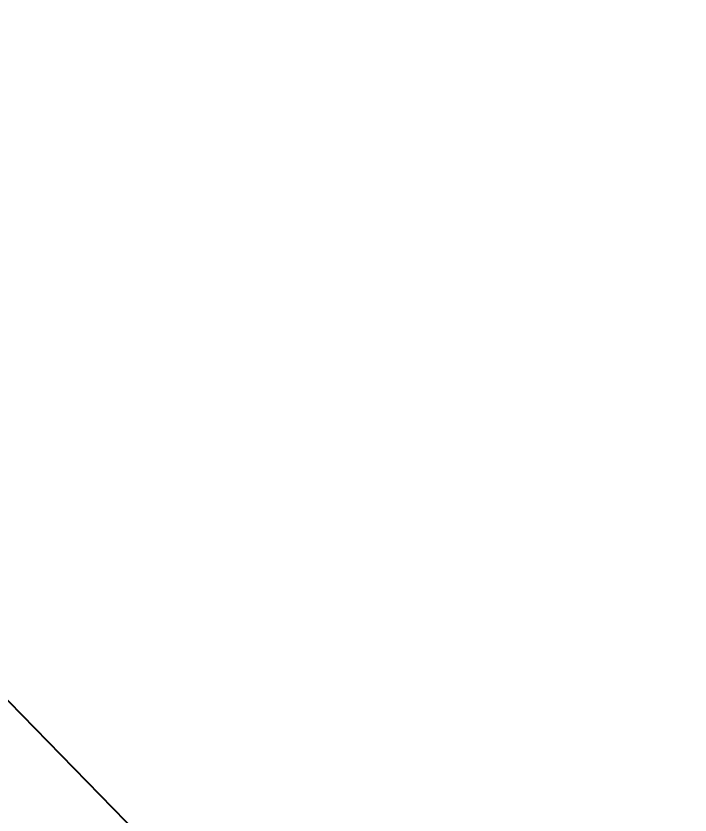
# Model space of a CAD drawing. Header units: metres. Extents: x 310973 to 330586, y 7395954 to 7409560.
# Drawn here: x 324493.12 to 324498.15, y 7398376.31 to 7398382.28 of the extents above; entities that cross this region are included whole.
import ezdxf
from ezdxf.enums import TextEntityAlignment as Align

# ---------------------------------------------------------------- set-up
doc = ezdxf.new("R2010")
doc.units = ezdxf.units.M
doc.header["$LTSCALE"] = 10
doc.linetypes.add('DASHED2', pattern=[0.375, 0.25, -0.125])
doc.layers.get('0').update_dxf_attribs({"linetype": 'DASHED2'})
doc.layers.add('F-HZ-AMV', color=3, linetype='Continuous')
doc.layers.add('U-HZ-AMV', color=3, linetype='Continuous')
for name, color, linetype, lineweight in [('U-HZ-EIXO L7-V1', 240, 'L7-V1_LINE', 30), ('U-HZ-EIXO TIC', 40, 'TIC_LINE', 30), ('U-HZ-EIXO TIC AMPLIAÇÃO FUTURA', 254, 'TIC_LINE', 30)]:
    doc.layers.add(name, color=color, linetype=linetype, lineweight=lineweight)
doc.styles.add('ARIAL', font='arial.ttf')
doc.styles.add('DIM', font='arial.ttf', dxfattribs={"width": 0.8})
doc.styles.get("Standard").update_dxf_attribs({"font": 'simplex.shx'})
doc.linetypes.add('L7-V1_LINE', pattern='A,3.5,-0.25,["L7-V1",Standard,S=0.175,R=0,X=-0.05,Y=-0.1],-0.75', length=4.5)
doc.linetypes.add('TIC_LINE', pattern='A,3.5,-0.25,["TIC",Standard,S=0.175,R=0,X=-0.05,Y=-0.1],-0.5', length=4.25)
doc.dimstyles.new('U-1_2000', dxfattribs={"dimscale": 2, "dimtxt": 1.5, "dimasz": 0.75, "dimexe": 0.75, "dimexo": 0.75, "dimgap": 0.25, "dimtad": 1, "dimzin": 4, "dimtxsty": 'DIM', "dimblk": 'ARCHTICK', "dimcen": 0.7, "dimdle": 0.75, "dimclrd": 256, "dimclre": 256, "dimclrt": 256, "dimaunit": 1, "dimadec": 3, "dimazin": 2, "dimtfac": 1, "dimtofl": 0, "dimtmove": 0, "dimatfit": 3, "dimldrblk": 'CLOSEDBLANK', "dimfxl": 0, "dimtolj": 1, "dimtzin": 0, "dimlwd": -1, "dimlwe": -1, "dimarcsym": 0})

# ---------------------------------------------------------------- blocks, each defined once
blk = doc.blocks.new('_ArchTick')
at = {"color": 0, "linetype": 'ByBlock', "const_width": 0.15}
blk.add_lwpolyline([(-0.5, -0.5), (0.5, 0.5)], dxfattribs=at)
blk = doc.blocks.new('ACAD-1A-SEM FOTOS')
at = {"layer": 'U-HZ-EIXO L7-V1', "linetype": 'L7-V1_LINE', "lineweight": 30}
for centre in [(325256.6497, 7398865.5879), (325253.0363, 7398863.7161)]:
    blk.add_arc(centre, 800, 196.7856318, 217.9840846, dxfattribs=at)
at = {"layer": 'U-HZ-EIXO TIC', "color": 40, "linetype": 'TIC_LINE', "lineweight": 30}
blk.add_arc((325259.8638, 7398868.7835, -0.0002), 800, 196.7856318, 217.9840846, dxfattribs=at)
at = {"layer": 'F-HZ-AMV', "style": 'ARIAL'}
blk.add_attdef('1:18,5', text='', height=2, rotation=270.90531, dxfattribs=at).set_placement((321292.6314, 7408864.4474), align=Align.MIDDLE_CENTER)
at = {"layer": 'U-HZ-AMV', "style": 'ARIAL'}
blk.add_attdef('1:18,5', text='', height=2, rotation=316.15618, dxfattribs=at).set_placement((323337.9338, 7400979.0979), align=Align.MIDDLE_CENTER)
at = {"layer": 'U-HZ-EIXO TIC AMPLIAÇÃO FUTURA', "style": 'ARIAL'}
blk.add_attdef('1:18,5', text='', height=2, rotation=326.88553, dxfattribs=at).set_placement((321311.1728, 7406263.1204), align=Align.MIDDLE_CENTER)
at = {"layer": 'U-HZ-EIXO TIC AMPLIAÇÃO FUTURA', "linetype": 'TIC_LINE', "lineweight": 30, "style": 'ARIAL'}
blk.add_attdef('1:18,5', text='', height=2, rotation=305.3193, dxfattribs=at).set_placement((321625.9895, 7405039.1783), align=Align.MIDDLE_CENTER)
at = {"layer": 'U-HZ-EIXO TIC AMPLIAÇÃO FUTURA', "lineweight": 30, "style": 'ARIAL'}
for rotation, p in [(221.24022, (321631.0079, 7404012.2212)), (322.51855, (321877.15, 7402804.4386))]:
    blk.add_attdef('1:18,5', text='', height=2, rotation=rotation, dxfattribs=at).set_placement(p, align=Align.MIDDLE_CENTER)

msp = doc.modelspace()

# ---------------------------------------------------------------- block references
at = {"linetype": 'ByBlock'}
msp.add_blockref('ACAD-1A-SEM FOTOS', (0, 0), dxfattribs=at)

# ---------------------------------------------------------------- texts
at = {"color": 2, "linetype": 'Continuous', "lineweight": -3, "insert": (324463.8947, 7398403.2482, 0.5873), "char_height": 7.46496, "width": 193.666514, "attachment_point": 9, "rotation": 134.74112, "style": 'ARIAL'}
msp.add_mtext('{\\C256;                                                          GALPÃO DA MRS}', dxfattribs=at)

# ---------------------------------------------------------------- leaders
at = {"color": 2, "linetype": 'Continuous', "lineweight": -3}
msp.add_leader([(324565.8051, 7398366.6224), (324525.8164, 7398343.6983), (324464.6693, 7398406.1763)], dimstyle='U-1_2000', override={"dimscale": 1, "dimasz": 3}, dxfattribs=at)

doc.saveas('drawing.dxf')
